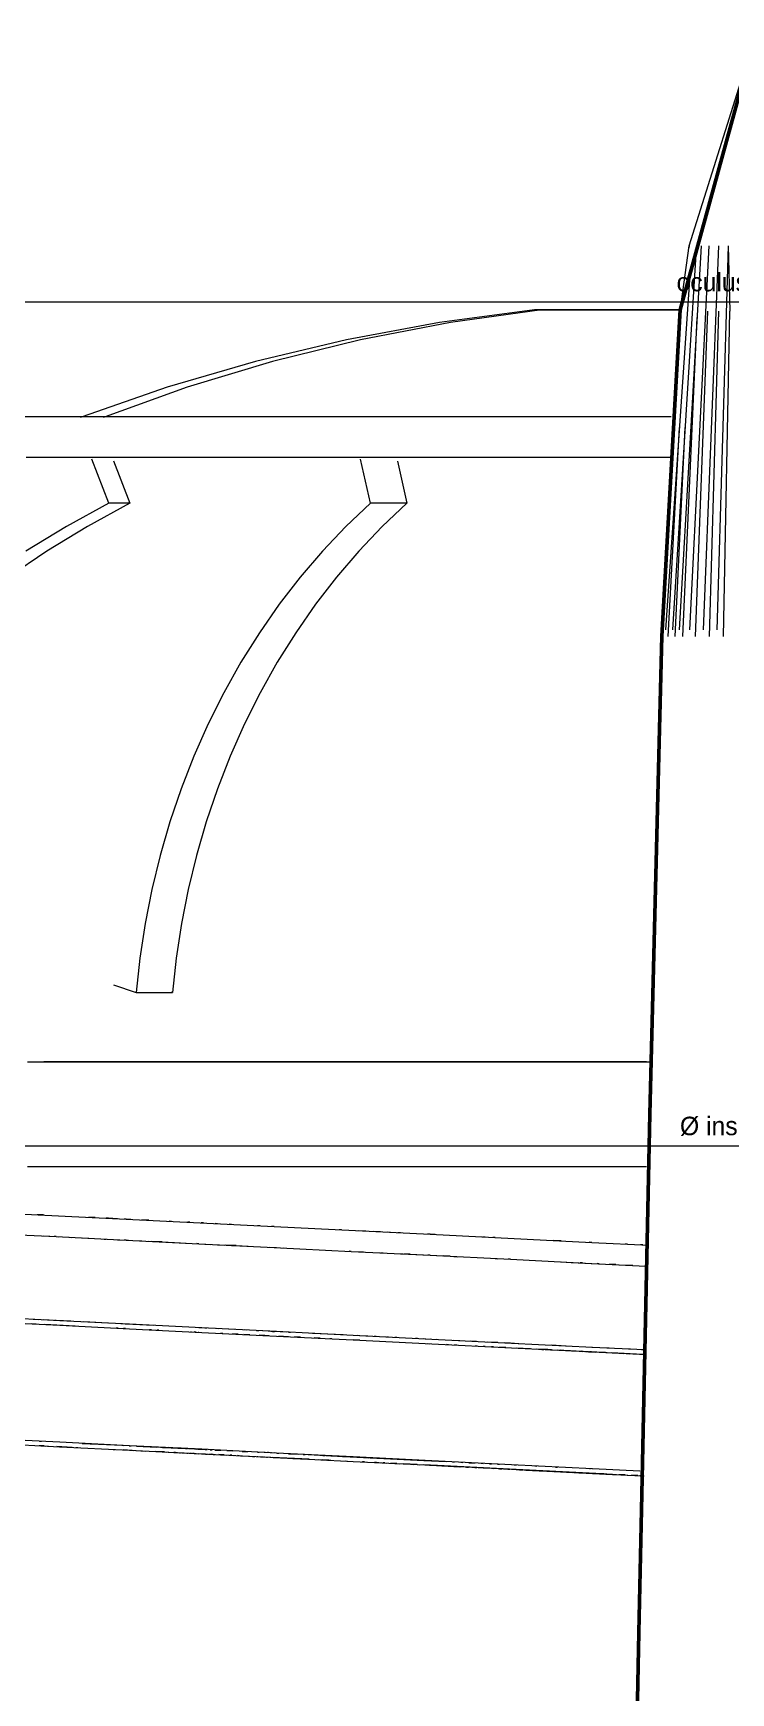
# Model space of a CAD drawing. Header units: metres. Extents: x 10 to 831, y 10 to 584.
# Drawn here: x 129.1 to 195.6, y 259.9 to 418 of the extents above; entities that cross this region are included whole.
import ezdxf
from ezdxf.enums import TextEntityAlignment as Align

# ---------------------------------------------------------------- set-up
doc = ezdxf.new("R2010")
doc.units = ezdxf.units.M
for name, color, linetype, lineweight in [('CUT', 7, 'Continuous', 50), ('DIM', 1, 'Continuous', 13), ('VIS', 8, 'Continuous', 13)]:
    doc.layers.add(name, color=color, linetype=linetype, lineweight=lineweight)

msp = doc.modelspace()

# ---------------------------------------------------------------- linework, layer by layer
at = {"layer": 'CUT'}
for p, q in [((198, 417.9916), (190.766, 391.6276)), ((190.766, 391.6276), (189.0024, 360.5288)), ((189.0024, 360.5288), (187.8792, 315)), ((187.8792, 315), (187.0728, 277.2916)), ((187.0728, 277.2916), (186.8228, 265.6128)), ((186.8228, 265.6128), (186.4328, 247.3332))]:
    msp.add_line(p, q, dxfattribs=at)
at = {"layer": 'DIM'}
for p, q in [((126, 392.4), (270, 392.4)), ((78, 312), (318, 312))]:
    msp.add_line(p, q, dxfattribs=at)
at = {"layer": 'VIS'}
for p, q in [((190.766, 391.6276), (198, 417.9916)), ((191.6068, 397.7452), (198, 417.9916)), ((192.2644, 396.9408), (190.0212, 361.1344)), ((192.7596, 397.7452), (190.6548, 361.1344)), ((190.7464, 391.5), (191.6068, 397.7452)), ((191.6068, 397.7452), (191.5804, 397.5372)), ((191.6068, 397.7452), (191.5928, 397.544)), ((193.4912, 397.7452), (191.6328, 361.1344)), ((192.7596, 397.7452), (192.7476, 397.5372)), ((194.408, 397.7452), (192.9424, 361.1344)), ((195.318, 397.7452), (194.2456, 361.1344)), ((195.318, 397.7452), (195.5024, 391.5)), ((191.6936, 394.9292), (189.3628, 361.1344)), ((176.8744, 391.63), (167.848, 390.4124)), ((177.5956, 391.63), (168.8768, 390.4124)), ((177.2276, 391.63), (176.8744, 391.63)), ((176.8744, 391.63), (177.2276, 391.63)), ((177.6672, 391.63), (177.2276, 391.63)), ((177.2276, 391.63), (177.6672, 391.63)), ((177.6672, 391.63), (177.4644, 391.6008)), ((177.6672, 391.63), (177.4644, 391.6008)), ((177.5836, 391.63), (177.5976, 391.63)), ((177.6672, 391.63), (177.5836, 391.63)), ((177.5836, 391.63), (177.5956, 391.63)), ((177.5956, 391.63), (178.2896, 391.63)), ((178.2896, 391.63), (177.7112, 391.63)), ((179.0556, 391.63), (178.2896, 391.63)), ((178.2896, 391.63), (179.0556, 391.63)), ((179.3336, 391.63), (179.0556, 391.63)), ((179.0556, 391.63), (179.3336, 391.63)), ((179.71, 391.63), (179.3336, 391.63)), ((179.3336, 391.63), (179.71, 391.63)), ((180.698, 391.63), (179.71, 391.63)), ((179.71, 391.63), (180.698, 391.63)), ((181.7376, 391.63), (180.698, 391.63)), ((180.698, 391.63), (181.7376, 391.63)), ((182.3588, 391.63), (181.7376, 391.63)), ((181.7376, 391.63), (182.3588, 391.63)), ((183.0736, 391.63), (182.3588, 391.63)), ((182.3588, 391.63), (183.0736, 391.63)), ((184.288, 391.63), (183.0736, 391.63)), ((183.0736, 391.63), (184.288, 391.63)), ((185.5308, 391.63), (184.288, 391.63)), ((184.288, 391.63), (185.5308, 391.63)), ((186.4524, 391.63), (185.5308, 391.63)), ((185.5308, 391.63), (186.4524, 391.63)), ((187.4572, 391.63), (186.4524, 391.63)), ((186.4524, 391.63), (187.4572, 391.63)), ((188.8152, 391.63), (187.4572, 391.63)), ((187.4572, 391.63), (188.8152, 391.63)), ((190.1764, 391.63), (188.8152, 391.63)), ((188.8152, 391.63), (190.1764, 391.63)), ((188.9988, 360.5184), (190.7464, 391.5)), ((189.0024, 360.5288), (190.766, 391.6276)), ((190.5628, 391.63), (190.1764, 391.63)), ((190.1764, 391.63), (190.756, 391.63)), ((191.0164, 360.5184), (192.368, 390.8964)), ((192.23, 360.5184), (193.3784, 391.5)), ((193.5624, 360.5184), (194.428, 391.5)), ((194.8964, 360.5184), (195.5024, 391.5)), ((167.848, 390.4124), (158.9692, 388.774)), ((168.8768, 390.4124), (160.3004, 388.774)), ((158.9692, 388.774), (150.2976, 386.7252)), ((160.3004, 388.774), (151.9244, 386.7252)), ((150.2976, 386.7252), (141.8896, 384.278)), ((151.9244, 386.7252), (143.8028, 384.278)), ((141.8896, 384.278), (133.8, 381.4472)), ((143.8028, 384.278), (135.9888, 381.4472)), ((130.6956, 381.44), (127.094, 381.44)), ((130.842, 381.44), (130.6956, 381.44)), ((131.394, 381.44), (130.842, 381.44)), ((135.7396, 381.44), (131.394, 381.44)), ((133.8, 381.4472), (133.6068, 381.3672)), ((140.2044, 381.44), (135.7396, 381.44)), ((135.9888, 381.4472), (135.8024, 381.3672)), ((141.7024, 381.44), (140.2044, 381.44)), ((143.6164, 381.44), (141.7024, 381.44)), ((148.628, 381.44), (143.6164, 381.44)), ((153.6516, 381.44), (148.628, 381.44)), ((156.3988, 381.44), (153.6516, 381.44)), ((159.5448, 381.44), (156.3988, 381.44)), ((164.8816, 381.44), (159.5448, 381.44)), ((170.1216, 381.44), (164.8816, 381.44)), ((173.9308, 381.44), (170.1216, 381.44)), ((178.0944, 381.44), (173.9308, 381.44)), ((183.3916, 381.44), (178.0944, 381.44)), ((188.4912, 381.44), (183.3916, 381.44)), ((189.91, 381.44), (188.4912, 381.44)), ((189.6288, 360.5184), (190.6936, 380.4352)), ((190.266, 360.5184), (191.23, 380.4352)), ((128.4532, 377.6), (129.8212, 377.6)), ((129.8212, 377.6), (131.4808, 377.6)), ((131.4808, 377.6), (133.4252, 377.6)), ((133.4252, 377.6), (135.646, 377.6)), ((136.352, 373.2228), (134.7172, 377.4176)), ((135.646, 377.6), (138.134, 377.6)), ((136.7884, 377.2352), (138.352, 373.2228)), ((138.134, 377.6), (140.8784, 377.6)), ((140.8784, 377.6), (143.8676, 377.6)), ((143.8676, 377.6), (147.0884, 377.6)), ((147.0884, 377.6), (150.5272, 377.6)), ((150.5272, 377.6), (154.1692, 377.6)), ((154.1692, 377.6), (157.9988, 377.6)), ((157.9988, 377.6), (162, 377.6)), ((161.2528, 373.2228), (160.3088, 377.4176)), ((162, 377.6), (166.1552, 377.6)), ((163.8216, 377.202), (164.7168, 373.2228)), ((166.1552, 377.6), (170.4468, 377.6)), ((170.4468, 377.6), (174.8564, 377.6)), ((174.8564, 377.6), (179.3652, 377.6)), ((179.3652, 377.6), (183.9536, 377.6)), ((183.9536, 377.6), (188.602, 377.6)), ((188.602, 377.6), (190.094, 377.6)), ((136.352, 373.2228), (132.3076, 371.0064)), ((138.352, 373.2228), (134.3076, 371.0064)), ((138.352, 373.2228), (136.352, 373.2228)), ((161.2528, 373.2228), (158.918, 371.0064)), ((164.7168, 373.2228), (161.2528, 373.2228)), ((164.7168, 373.2228), (162.382, 371.0064)), ((132.3076, 371.0064), (128.4436, 368.6544)), ((134.3076, 371.0064), (130.4436, 368.6544)), ((158.918, 371.0064), (156.6868, 368.6544)), ((162.382, 371.0064), (160.1508, 368.6544)), ((130.4436, 368.6544), (126.77, 366.1756)), ((156.6868, 368.6544), (154.566, 366.1756)), ((160.1508, 368.6544), (158.03, 366.1756)), ((154.566, 366.1756), (152.5612, 363.5776)), ((158.03, 366.1756), (156.0252, 363.5776)), ((152.5612, 363.5776), (150.6776, 360.8692)), ((156.0252, 363.5776), (154.1416, 360.8692)), ((189.0304, 360.5184), (189.1812, 363.134)), ((150.6776, 360.8692), (148.92, 358.06)), ((154.1416, 360.8692), (152.384, 358.06)), ((187.8792, 315), (189.0024, 360.5288)), ((188.9988, 360.5184), (189.0164, 361.1344)), ((189.0736, 361.9388), (189.0164, 361.1344)), ((189.0304, 360.5184), (189.0164, 361.1344)), ((187.824, 315), (188.97, 359.3288)), ((148.92, 358.06), (147.2932, 355.16)), ((152.384, 358.06), (150.7572, 355.16)), ((147.2932, 355.16), (145.8008, 352.1784)), ((150.7572, 355.16), (149.2648, 352.1784)), ((145.8008, 352.1784), (144.446, 349.1264)), ((149.2648, 352.1784), (147.91, 349.1264)), ((144.446, 349.1264), (143.2316, 346.014)), ((147.91, 349.1264), (146.6956, 346.014)), ((143.2316, 346.014), (142.1592, 342.8508)), ((146.6956, 346.014), (145.6232, 342.8508)), ((142.1592, 342.8508), (141.23, 339.6472)), ((145.6232, 342.8508), (144.694, 339.6472)), ((141.23, 339.6472), (140.4448, 336.412)), ((144.694, 339.6472), (143.9092, 336.412)), ((140.4448, 336.412), (139.8036, 333.1528)), ((143.9092, 336.412), (143.268, 333.1528)), ((139.8036, 333.1528), (139.306, 329.8768)), ((143.268, 333.1528), (142.77, 329.8768)), ((139.306, 329.8768), (138.9512, 326.59)), ((142.77, 329.8768), (142.4152, 326.59)), ((136.8012, 327.3312), (138.9512, 326.59)), ((138.9512, 326.59), (142.4152, 326.59)), ((142.4152, 326.59), (142.308, 326.6272)), ((128.6012, 320), (141, 320)), ((138, 320), (130.1356, 320)), ((130.3032, 320), (138, 320)), ((138, 320), (137.8244, 320)), ((152.078, 320), (138, 320)), ((138, 320), (152.078, 320)), ((141, 320), (154.374, 320)), ((152.078, 320), (151.8896, 320)), ((166.9416, 320), (152.078, 320)), ((152.078, 320), (166.9416, 320)), ((154.374, 320), (168.4948, 320)), ((166.9416, 320), (166.744, 320)), ((182.3368, 320), (166.9416, 320)), ((166.9416, 320), (182.3368, 320)), ((168.4948, 320), (183.12, 320)), ((182.3368, 320), (182.1328, 320)), ((187.558, 320), (182.3368, 320)), ((182.3368, 320), (187.7588, 320)), ((183.12, 320), (188.1472, 320)), ((187.0728, 277.2916), (187.8792, 315)), ((187.824, 315), (187.8204, 314.7996)), ((141, 310), (128.6012, 310)), ((154.374, 310), (141, 310)), ((168.4948, 310), (154.374, 310)), ((183.12, 310), (168.4948, 310)), ((187.5436, 310), (183.12, 310)), ((124.9488, 305.6544), (138, 305.002)), ((129.708, 305.4164), (129.5076, 305.4268)), ((130.114, 305.3964), (129.708, 305.4164)), ((134.632, 305.1704), (134.4244, 305.1808)), ((135.0508, 305.1496), (134.632, 305.1704)), ((124.9488, 303.6544), (131.3316, 303.3356)), ((136.308, 305.0864), (136.0984, 305.0972)), ((137.154, 305.0444), (136.308, 305.0864)), ((138, 305.002), (137.7884, 305.0124)), ((138, 305.002), (152.078, 304.298)), ((138.4272, 304.9808), (138, 305.002)), ((139.708, 304.9164), (139.4944, 304.9272)), ((140.1388, 304.8952), (139.708, 304.9164)), ((142.302, 304.7868), (142.0844, 304.7976)), ((144.048, 304.6996), (143.8292, 304.7104)), ((145.366, 304.6336), (145.1452, 304.6448)), ((146.692, 304.5672), (146.4708, 304.5784)), ((148.03, 304.5004), (147.8068, 304.5116)), ((150.7228, 304.366), (150.4976, 304.3772)), ((152.076, 304.2984), (151.8504, 304.3096)), ((152.078, 304.298), (166.9416, 303.5548)), ((158.5, 303.9768), (158.268, 303.9888)), ((160.826, 303.8608), (160.1272, 303.8956)), ((162.228, 303.7904), (161.526, 303.8256)), ((163.164, 303.7436), (162.93, 303.7556)), ((164.106, 303.6968), (163.8704, 303.7084)), ((130.114, 303.3964), (130.7232, 303.366)), ((131.332, 303.3356), (131.1332, 303.3452)), ((131.3316, 303.3356), (138, 303.002)), ((131.332, 303.3356), (131.5372, 303.3252)), ((132.562, 303.274), (132.7672, 303.2636)), ((133.802, 303.212), (134.4244, 303.1808)), ((135.8892, 303.1076), (136.0984, 303.0972)), ((137.154, 303.0444), (138, 303.002)), ((138, 303.002), (137.8008, 303.012)), ((138, 303.002), (144.9252, 302.6556)), ((138, 303.002), (138.2136, 302.9912)), ((139.2808, 302.938), (139.4944, 302.9272)), ((140.1388, 302.8952), (140.7856, 302.8628)), ((141.432, 302.8304), (140.4352, 302.8804)), ((141.432, 302.8304), (143.172, 302.7436)), ((143.172, 302.7436), (144.2668, 302.6888)), ((144.924, 302.6556), (144.7244, 302.6656)), ((144.924, 302.6556), (146.0292, 302.6004)), ((144.9252, 302.6556), (152.078, 302.298)), ((146.692, 302.5672), (147.3612, 302.534)), ((148.476, 302.4784), (147.478, 302.528)), ((148.03, 302.5004), (148.476, 302.4784)), ((148.476, 302.4784), (149.5984, 302.422)), ((151.6252, 302.3208), (152.076, 302.298)), ((152.076, 302.298), (152.304, 302.2868)), ((152.078, 302.298), (159.4272, 301.9308)), ((152.988, 302.2528), (153.216, 302.2412)), ((166.94, 303.5548), (166.7036, 303.5668)), ((167.416, 303.5312), (166.94, 303.5548)), ((166.9416, 303.5548), (182.3368, 302.7852)), ((172.1888, 303.2924), (171.9496, 303.3044)), ((173.148, 303.2444), (172.908, 303.2568)), ((179.422, 302.9308), (178.6944, 302.9672)), ((182.336, 302.7852), (182.0932, 302.7972)), ((182.3368, 302.7852), (187.7588, 302.514)), ((185.748, 302.6144), (185.504, 302.6268)), ((187.214, 302.5412), (186.9696, 302.5536)), ((159.428, 301.9308), (159.2284, 301.9404)), ((159.4272, 301.9308), (166.9416, 301.5548)), ((159.428, 301.9308), (160.5928, 301.8724)), ((162.228, 301.7908), (162.462, 301.7788)), ((164.106, 301.6968), (164.3416, 301.6848)), ((165.048, 301.6496), (164.4484, 301.6796)), ((165.048, 301.6496), (166.94, 301.5548)), ((166.94, 301.5548), (166.7404, 301.5648)), ((166.94, 301.5548), (168.13, 301.4956)), ((166.9416, 301.5548), (174.5892, 301.1724)), ((168.844, 301.46), (168.244, 301.49)), ((168.844, 301.46), (169.5596, 301.424)), ((173.148, 301.2448), (173.388, 301.2324)), ((174.588, 301.1728), (174.3884, 301.1824)), ((174.588, 301.1728), (175.7932, 301.1124)), ((174.5892, 301.1724), (182.3368, 300.7852)), ((179.422, 300.9308), (180.392, 300.8824)), ((180.392, 300.8824), (182.336, 300.7852)), ((181.4404, 300.83), (181.2404, 300.84)), ((182.2848, 300.7876), (182.3368, 300.7852)), ((182.336, 300.7852), (184.284, 300.688)), ((182.3368, 300.7852), (187.478, 300.528)), ((183.0388, 300.75), (182.8392, 300.76)), ((184.6376, 300.67), (184.038, 300.7)), ((184.284, 300.688), (186.236, 300.5904)), ((186.236, 300.5904), (185.6364, 300.62)), ((186.236, 300.5904), (187.4584, 300.5292)), ((131.6648, 295.3188), (125.314, 295.6364)), ((125.314, 295.2084), (131.6648, 294.8908)), ((129.428, 295.0024), (128.94, 295.0268)), ((129.652, 295.4196), (129.148, 295.4448)), ((130.6596, 295.3692), (130.1556, 295.3944)), ((133.1356, 294.8172), (130.248, 294.9616)), ((131.3316, 295.3356), (131.1636, 295.344)), ((132.7356, 295.2652), (131.3316, 295.3356)), ((138.3, 294.9868), (131.6648, 295.3188)), ((131.6648, 294.8908), (138.3, 294.5588)), ((136.2452, 295.0896), (133.964, 295.204)), ((137.2248, 294.6128), (137.0484, 294.6216)), ((138, 295.002), (137.4736, 295.0284)), ((137.6, 295.022), (137.5, 295.0268)), ((137.9304, 294.5776), (137.754, 294.5864)), ((138, 295.002), (137.9, 295.0068)), ((140.5516, 294.8744), (138, 295.002)), ((145.1908, 294.6424), (138.3, 294.9868)), ((138.3, 294.5588), (145.1908, 294.2144)), ((140.3996, 294.454), (140.2232, 294.4628)), ((141.1052, 294.4188), (140.9288, 294.4276)), ((144.1292, 294.2676), (144.2176, 294.2632)), ((144.6564, 294.2412), (144.474, 294.2504)), ((144.4832, 294.25), (144.5716, 294.2456)), ((144.8368, 294.232), (144.9252, 294.2276)), ((145.1908, 294.6424), (144.9252, 294.6556)), ((152.3076, 294.2868), (145.1908, 294.6424)), ((145.1908, 294.2144), (152.3076, 293.8588)), ((145.6784, 294.618), (145.49, 294.6276)), ((146.8076, 294.5616), (146.6196, 294.5712)), ((147.2068, 294.1136), (147.0244, 294.1228)), ((148.3136, 294.4864), (147.7488, 294.5144)), ((149.4428, 294.43), (149.2544, 294.4392)), ((150.9488, 294.3544), (150.384, 294.3828)), ((150.3956, 294.3824), (150.5876, 294.3728)), ((152.078, 294.298), (151.5132, 294.3264)), ((151.7696, 294.3136), (151.9608, 294.304)), ((151.9316, 294.3056), (152.1236, 294.296)), ((153.2384, 294.24), (152.078, 294.298)), ((159.62, 293.9208), (152.3076, 294.2868)), ((153.4676, 294.2288), (153.6596, 294.2192)), ((158.6536, 293.9692), (155.7528, 294.1144)), ((148.664, 294.0408), (148.1176, 294.068)), ((149.7572, 293.986), (149.2108, 294.0136)), ((151.2148, 293.9132), (150.668, 293.9404)), ((151.2148, 293.9132), (151.1596, 293.916)), ((151.5892, 293.8944), (151.2148, 293.9132)), ((152.3076, 293.8588), (159.62, 293.4928)), ((153.4608, 293.8008), (152.5248, 293.8476)), ((154.584, 293.7448), (154.0224, 293.7728)), ((156.456, 293.6512), (155.8944, 293.6792)), ((157.5788, 293.5952), (157.3916, 293.6044)), ((167.0972, 293.5472), (159.62, 293.9208)), ((159.62, 293.4928), (167.0972, 293.1192)), ((160.2332, 293.4624), (159.6592, 293.4912)), ((160.2184, 293.8912), (160.0204, 293.9008)), ((161.0092, 293.8516), (160.8116, 293.8616)), ((161.8004, 293.812), (161.6024, 293.822)), ((162.9868, 293.7528), (162.7888, 293.7624)), ((163.7776, 293.7132), (163.58, 293.7228)), ((165.7552, 293.6144), (165.5576, 293.624)), ((166.5464, 293.5748), (166.3484, 293.5844)), ((166.6828, 293.14), (166.838, 293.132)), ((167.0972, 293.5472), (166.9416, 293.5548)), ((174.7064, 293.1668), (167.0972, 293.5472)), ((167.0972, 293.1192), (174.7064, 292.7388)), ((167.7468, 293.5148), (167.5456, 293.5248)), ((168.6952, 293.0392), (168.5004, 293.0488)), ((169.7592, 293.414), (169.1556, 293.4444)), ((169.4744, 293.0004), (169.2796, 293.01)), ((171.3692, 293.3336), (170.7656, 293.3636)), ((171.422, 292.9028), (171.2272, 292.9128)), ((172.2012, 292.864), (172.0064, 292.8736)), ((173.3816, 293.2328), (172.3756, 293.2832)), ((172.9804, 292.8248), (172.7856, 292.8348)), ((174.1492, 292.7664), (173.5648, 292.7956)), ((174.5892, 293.1724), (173.9856, 293.2028)), ((174.1492, 292.7664), (174.1208, 292.768)), ((174.5892, 293.1724), (174.394, 293.1824)), ((175.4048, 293.1316), (174.5892, 293.1724)), ((182.4152, 292.7812), (174.7064, 293.1668)), ((174.7064, 292.7388), (182.4152, 292.3532)), ((176.5172, 292.648), (175.1356, 292.7172)), ((178.4904, 292.5496), (177.1092, 292.6184)), ((178.1588, 292.566), (177.5424, 292.5968)), ((177.584, 292.5948), (177.7864, 292.5848)), ((178.0488, 292.5716), (179.038, 292.522)), ((178.3936, 292.5544), (178.596, 292.5444)), ((179.8904, 292.9076), (178.4632, 292.9788)), ((182.0424, 292.372), (179.0824, 292.52)), ((182.4152, 292.7812), (182.3368, 292.7852)), ((187.326, 292.5356), (182.4152, 292.7812)), ((183.982, 292.7028), (183.7764, 292.7132)), ((186.0384, 292.6), (185.8328, 292.6104)), ((187.2724, 292.5384), (187.0668, 292.5488)), ((179.5248, 292.4976), (179.3252, 292.5076)), ((180.3228, 292.458), (180.1232, 292.468)), ((180.4176, 292.4532), (180.62, 292.4432)), ((181.2272, 292.4128), (181.4296, 292.4024)), ((181.5196, 292.398), (181.32, 292.408)), ((181.6844, 292.3896), (181.7104, 292.3884)), ((181.8408, 292.382), (181.9192, 292.378)), ((182.0404, 292.372), (182.6528, 292.3412)), ((183.6348, 292.2924), (182.0424, 292.372)), ((182.0496, 292.3716), (182.128, 292.3676)), ((182.3172, 292.358), (182.118, 292.368)), ((182.2584, 292.3612), (182.3368, 292.3572)), ((182.4152, 292.3532), (187.5308, 292.0976)), ((183.202, 292.314), (183.8004, 292.284)), ((183.5212, 292.298), (183.32, 292.308)), ((183.6736, 292.2904), (184.286, 292.2596)), ((187.2176, 292.1132), (184.232, 292.2624)), ((184.3988, 292.254), (185.3964, 292.204)), ((185.7152, 292.1884), (185.9192, 292.178)), ((186.394, 292.1544), (186.9924, 292.1244)), ((187.3904, 292.1344), (187.1088, 277.2916)), ((131.6648, 283.7468), (125.314, 284.0644)), ((125.314, 283.6364), (131.6648, 283.3188)), ((130.1868, 283.3928), (129.6936, 283.4172)), ((129.7532, 283.8424), (129.9156, 283.8344)), ((129.9108, 283.4064), (129.7544, 283.4144)), ((129.858, 283.4092), (130.3512, 283.3844)), ((129.9108, 283.4064), (130.0676, 283.3988)), ((130.0736, 283.3984), (130.5964, 283.372)), ((132.8576, 283.2592), (131.376, 283.3332)), ((131.4672, 283.3288), (131.6416, 283.32)), ((131.5408, 283.3248), (133.022, 283.2508)), ((138.3, 283.4148), (131.6648, 283.7468)), ((131.6648, 283.3188), (138.3, 282.9868)), ((131.83, 283.3104), (131.6656, 283.3188)), ((131.83, 283.3104), (131.9944, 283.3024)), ((133.2096, 283.2416), (133.3836, 283.2328)), ((133.8148, 283.6392), (136.872, 283.4864)), ((136.7472, 283.0648), (136.9284, 283.0556)), ((136.872, 283.4864), (137.0484, 283.4776)), ((137.5776, 283.4512), (137.754, 283.4424)), ((138.2832, 283.416), (138.4596, 283.4072)), ((145.1908, 283.0704), (138.3, 283.4148)), ((138.9888, 283.3804), (140.9288, 283.2836)), ((140.4096, 283.3096), (140.2316, 283.3184)), ((140.366, 283.3116), (140.9088, 283.2844)), ((140.6176, 283.2992), (141.8552, 283.2372)), ((141.458, 283.2572), (143.9276, 283.1336)), ((142.1928, 283.2204), (142.0144, 283.2292)), ((142.906, 283.1848), (142.7276, 283.1936)), ((142.9108, 283.1844), (143.0976, 283.1752)), ((143.2448, 283.1676), (143.156, 283.172)), ((143.5984, 283.15), (143.51, 283.1544)), ((143.658, 283.1472), (143.8452, 283.1376)), ((143.9756, 283.1312), (143.7976, 283.14)), ((143.9524, 283.1324), (143.864, 283.1368)), ((143.9276, 283.1336), (144.474, 283.1064)), ((144.306, 283.1148), (144.2176, 283.1192)), ((144.6888, 283.0956), (144.5108, 283.1044)), ((144.5304, 283.1036), (144.7132, 283.0944)), ((144.66, 283.0972), (144.5716, 283.1016)), ((144.7792, 283.0912), (144.9664, 283.0816)), ((145.1908, 283.0704), (144.9252, 283.0836)), ((145.0208, 283.0788), (145.5672, 283.0516)), ((152.3076, 282.7148), (145.1908, 283.0704)), ((145.5268, 283.0536), (145.7136, 283.0444)), ((138.5568, 282.974), (137.6972, 283.0172)), ((137.8692, 283.0084), (138.7288, 282.9656)), ((138.3, 282.9868), (145.1908, 282.6424)), ((138.9184, 282.956), (139.8232, 282.9108)), ((141.652, 282.8192), (140.7924, 282.8624)), ((140.9644, 282.8536), (141.824, 282.8108)), ((141.4516, 282.8296), (142.5368, 282.7752)), ((142.6972, 282.7672), (142.5184, 282.776)), ((142.5368, 282.7752), (142.724, 282.766)), ((142.5368, 282.7752), (142.8024, 282.762)), ((142.6972, 282.7672), (142.8756, 282.7584)), ((143.0676, 282.7488), (143.156, 282.744)), ((143.2844, 282.7376), (143.4712, 282.7284)), ((143.4216, 282.7308), (143.51, 282.7264)), ((143.7752, 282.7132), (143.864, 282.7088)), ((144.032, 282.7004), (144.2188, 282.6912)), ((144.1292, 282.6956), (144.2176, 282.6912)), ((144.4832, 282.678), (144.3044, 282.6868)), ((144.4832, 282.678), (144.6616, 282.6688)), ((144.4832, 282.678), (144.5716, 282.6736)), ((144.8368, 282.66), (144.9252, 282.6556)), ((145.1532, 282.6444), (145.34, 282.6352)), ((145.1908, 282.6424), (152.3076, 282.2868)), ((145.5544, 282.6244), (145.376, 282.6332)), ((145.5544, 282.6244), (145.7332, 282.6152)), ((145.9004, 282.6068), (146.0872, 282.5976)), ((145.9916, 283.0304), (146.174, 283.0212)), ((146.2688, 282.5884), (146.0904, 282.5976)), ((146.2688, 282.5884), (146.4476, 282.5796)), ((146.478, 283.006), (147.0244, 282.9788)), ((147.3404, 282.5348), (146.8048, 282.5616)), ((146.9832, 282.5528), (147.5188, 282.526)), ((147.0216, 282.5508), (147.2084, 282.5416)), ((147.5712, 282.9516), (148.1176, 282.924)), ((147.7692, 282.5136), (148.3296, 282.4856)), ((148.0548, 282.4992), (147.876, 282.508)), ((148.0548, 282.4992), (148.2332, 282.4904)), ((148.7692, 282.4636), (148.5904, 282.4724)), ((148.8904, 282.4576), (149.0772, 282.448)), ((149.0284, 282.8784), (149.5752, 282.8512)), ((149.6376, 282.42), (150.0116, 282.4016)), ((150.0116, 282.4016), (150.2036, 282.392)), ((150.0116, 282.4016), (150.2412, 282.39)), ((150.4708, 282.3784), (150.5472, 282.3748)), ((150.486, 282.8056), (150.668, 282.7964)), ((150.7768, 282.3632), (150.8532, 282.3592)), ((150.7796, 282.3632), (151.3556, 282.3344)), ((151.0832, 282.348), (151.1596, 282.344)), ((151.236, 282.768), (151.1596, 282.772)), ((151.3892, 282.3324), (151.4656, 282.3288)), ((151.5424, 282.7528), (151.4656, 282.7568)), ((151.6952, 282.3172), (151.772, 282.3136)), ((151.8484, 282.7376), (151.772, 282.7416)), ((155.4092, 282.1316), (151.9048, 282.3068)), ((152.0016, 282.302), (152.078, 282.298)), ((152.3076, 282.7148), (152.078, 282.726)), ((152.0892, 282.2976), (155.2248, 282.1408)), ((159.62, 282.3488), (152.3076, 282.7148)), ((152.3076, 282.2868), (159.62, 281.9208)), ((152.3376, 282.7132), (152.5248, 282.7036)), ((152.6996, 282.2672), (152.8916, 282.2576)), ((153.4608, 282.6568), (154.3968, 282.61)), ((153.8516, 282.2096), (154.4276, 282.1808)), ((154.8568, 282.5872), (155.0448, 282.5776)), ((155.3328, 282.5632), (158.702, 282.3948)), ((157.3044, 282.0368), (156.3568, 282.084)), ((156.546, 282.0748), (157.4936, 282.0272)), ((157.2756, 282.0384), (156.708, 282.0664)), ((156.7332, 282.4932), (156.9208, 282.484)), ((156.8972, 282.0572), (157.4648, 282.0288)), ((156.9236, 282.056), (157.1156, 282.0464)), ((157.4836, 282.456), (157.6712, 282.4464)), ((157.6916, 282.4456), (157.888, 282.4356)), ((158.6096, 282.3996), (158.8012, 282.39)), ((158.702, 282.3948), (166.358, 282.012)), ((158.8692, 281.9584), (159.0656, 281.9488)), ((167.0972, 281.9752), (159.62, 282.3488)), ((159.62, 281.9208), (167.0972, 281.5472)), ((159.7604, 282.342), (159.9524, 282.3324)), ((160.44, 281.88), (160.6364, 281.87)), ((160.69, 281.8676), (160.4964, 281.8772)), ((160.69, 281.8676), (160.8832, 281.858)), ((160.9116, 282.2844), (161.1036, 282.2748)), ((161.8508, 281.8096), (161.6572, 281.8192)), ((161.8508, 281.8096), (162.044, 281.7996)), ((162.0104, 281.8016), (162.2068, 281.7916)), ((162.6244, 281.7708), (162.4312, 281.7804)), ((162.6244, 281.7708), (162.818, 281.7612)), ((163.7852, 281.7128), (163.2048, 281.7416)), ((163.5808, 281.7228), (163.7772, 281.7132)), ((163.7852, 281.7128), (163.9788, 281.7032)), ((165.72, 281.616), (164.3656, 281.6836)), ((164.5592, 281.674), (165.1396, 281.6452)), ((165.1516, 281.6444), (165.3476, 281.6348)), ((165.72, 281.616), (165.9136, 281.6064)), ((167.6548, 281.5192), (166.3004, 281.5868)), ((166.358, 282.012), (168.5004, 281.9048)), ((166.8808, 281.558), (167.0744, 281.5484)), ((174.7064, 281.5948), (167.0972, 281.9752)), ((167.0972, 281.5472), (174.7064, 281.1668)), ((167.542, 281.5248), (169.7396, 281.4152)), ((175.1364, 281.1452), (167.6548, 281.5192)), ((168.0484, 281.4996), (168.2452, 281.4896)), ((168.836, 281.46), (169.0328, 281.4504)), ((169.0848, 281.8756), (169.2796, 281.866)), ((169.864, 281.8368), (170.0588, 281.8272)), ((170.6428, 281.798), (171.2272, 281.7688)), ((171.8116, 281.7396), (172.0064, 281.7296)), ((172.5908, 281.7004), (172.7856, 281.6908)), ((173.37, 281.6616), (173.5648, 281.6516)), ((182.4152, 281.2092), (174.7064, 281.5948)), ((174.9384, 281.5832), (175.1356, 281.5732)), ((176.9116, 281.4844), (177.1092, 281.4744)), ((169.6236, 281.4208), (169.8204, 281.4108)), ((170.4112, 281.3816), (170.608, 281.3716)), ((171.1988, 281.342), (171.3956, 281.3324)), ((171.986, 281.3028), (172.1832, 281.2928)), ((172.7736, 281.2632), (172.9708, 281.2536)), ((173.5612, 281.224), (173.758, 281.214)), ((174.3348, 281.1852), (173.7432, 281.2148)), ((173.9404, 281.2048), (174.532, 281.1752)), ((174.3452, 281.1848), (174.5476, 281.1748)), ((174.3488, 281.1844), (174.5456, 281.1748)), ((174.7064, 281.1668), (182.4152, 280.7812)), ((182.7164, 280.766), (175.1364, 281.1452)), ((175.1364, 281.1452), (175.1756, 281.1432)), ((175.1548, 281.1444), (175.762, 281.114)), ((175.4484, 281.1296), (175.7216, 281.116)), ((175.4484, 281.1296), (175.7216, 281.116)), ((175.5352, 281.1252), (175.7348, 281.1152)), ((176.0728, 281.0984), (176.268, 281.0888)), ((176.0728, 281.0984), (176.3068, 281.0868)), ((176.3068, 281.0868), (176.1096, 281.0964)), ((179.9032, 280.9068), (176.3068, 281.0868)), ((176.3332, 281.0852), (176.5328, 281.0752)), ((176.3692, 281.0836), (176.5716, 281.0736)), ((176.7064, 281.0668), (180.1028, 280.8968)), ((177.1312, 281.0456), (177.3304, 281.0356)), ((177.1792, 281.0432), (177.7864, 281.0128)), ((178.328, 280.9856), (178.5272, 280.9756)), ((178.3936, 280.9824), (178.596, 280.9724)), ((178.8852, 281.3856), (179.0824, 281.376)), ((179.1256, 280.9456), (179.3252, 280.9356)), ((179.2032, 280.942), (179.4056, 280.9316)), ((179.9236, 280.906), (180.522, 280.876)), ((180.4176, 280.8812), (180.62, 280.8712)), ((181.1204, 280.846), (181.32, 280.836)), ((181.2272, 280.8408), (181.4296, 280.8304)), ((181.6844, 280.8176), (181.7104, 280.8164)), ((181.8408, 280.81), (181.9192, 280.806)), ((181.9184, 280.806), (182.118, 280.796)), ((182.0404, 280.8), (182.6528, 280.7692)), ((182.0496, 280.7996), (182.128, 280.7956)), ((182.2064, 281.2196), (182.128, 281.2236)), ((182.2584, 280.7892), (182.3368, 280.7852)), ((182.4152, 281.2092), (182.3368, 281.2132)), ((186.9168, 280.984), (182.4152, 281.2092)), ((182.4152, 280.7812), (187.1216, 280.546)), ((184.326, 280.6856), (182.7164, 280.766)), ((182.7164, 280.766), (182.7944, 280.7624)), ((182.7684, 280.7636), (182.7944, 280.7624)), ((182.9252, 280.7556), (183.0032, 280.752)), ((182.9252, 280.7556), (183.0032, 280.752)), ((183.1188, 280.746), (183.32, 280.736)), ((183.134, 280.7452), (183.2124, 280.7412)), ((183.134, 280.7452), (183.2124, 280.7412)), ((183.4992, 280.7272), (183.2996, 280.7372)), ((183.3428, 280.7348), (183.4212, 280.7308)), ((183.3428, 280.7348), (183.4212, 280.7308)), ((183.6736, 280.7184), (184.6944, 280.6672)), ((184.326, 280.6856), (184.5268, 280.6756)), ((185.5328, 280.6252), (184.9292, 280.6556)), ((185.5328, 280.6252), (185.734, 280.6152)), ((185.7152, 280.6164), (186.736, 280.5652)), ((186.74, 280.5648), (186.1364, 280.5952)), ((186.74, 280.5648), (186.9412, 280.5548)), ((187.1268, 280.5456), (186.9252, 280.5556)), ((187.1268, 280.5456), (187.3284, 280.5356)), ((186.8228, 265.6128), (187.0728, 277.2916)), ((187.0728, 277.2916), (186.8228, 265.6128)), ((187.0728, 277.2916), (187.1088, 277.2916)), ((186.4328, 247.3332), (186.8228, 265.6128))]:
    msp.add_line(p, q, dxfattribs=at)

# ---------------------------------------------------------------- texts
at = {"layer": 'DIM'}
for s, p in [('oculus Ø 3600', (198, 393.4)), ('Ø inside 6000', (198, 313))]:
    msp.add_text(s, height=1.76, dxfattribs=at).set_placement(p, align=Align.CENTER)

doc.saveas('drawing.dxf')
